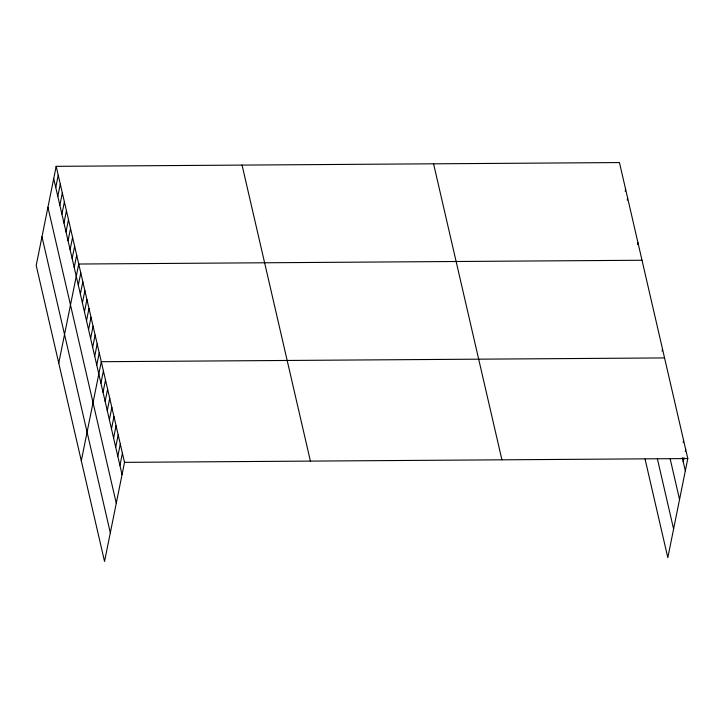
<?xml version="1.0" encoding="UTF-8"?>
<svg xmlns="http://www.w3.org/2000/svg" width="724" height="724" viewBox="0 0 724 724"><rect width="100%" height="100%" fill="white"/><g stroke="black" fill="none" stroke-linecap="round" stroke-linejoin="round"><path stroke-width="1.09" d="M56.182 166.339L36.2 265.427L104.546 561.435L124.519 462.355L56.182 166.339L619.454 162.565L687.8 458.573L667.818 557.661L645.057 459.043M55.757 187.489L58.228 175.226M57.811 196.367L60.282 184.104M59.857 205.245L62.327 192.982M61.911 214.123L64.382 201.86M63.956 223.01L66.427 210.747M66.011 231.888L68.481 219.625M68.056 240.766L70.527 228.503M70.11 249.644L72.581 237.382M72.156 258.531L74.635 246.269M74.21 267.409L76.681 255.147M58.753 363.113L78.735 264.025L642.007 260.251M78.31 285.166L80.78 272.903M80.364 294.053L82.835 281.79M82.409 302.931L84.88 290.668M84.464 311.809L86.934 299.546M86.509 320.687L88.98 308.424M88.563 329.574L91.034 317.311M90.609 338.452L93.088 326.189M92.663 347.33L95.134 335.067M94.717 356.208L97.188 343.945M96.763 365.095L99.233 352.832M81.305 460.79L101.288 361.71L664.56 357.928M100.926 383.123L103.396 370.86M103.034 392.272L105.514 380.01M105.152 401.422L107.623 389.159M107.261 410.571L109.74 398.309M109.378 419.721L111.849 407.458M111.487 428.87L113.958 416.608M113.605 438.02L116.075 425.757M115.713 447.17L118.184 434.907M117.822 456.319L120.302 444.056M119.94 465.469L122.41 453.206M625.192 191.245L625.608 189.208M627.246 200.132L627.654 198.086M637.5 244.531L637.907 242.486M662.098 351.095L662.514 349.049M683.166 442.319L683.574 440.273M683.212 461.686L684.035 457.595M685.275 451.468L685.691 449.423M124.519 462.355L687.8 458.573M682.279 457.622L685.329 470.835M670.162 458.826L679.546 499.488M657.401 458.862L673.601 529.009M433.576 163.814L501.922 459.821M242.06 165.099L310.406 461.107M53.703 178.602L122.048 474.618M47.929 207.254L116.274 503.271M41.974 236.775L110.32 532.783"/></g></svg>
